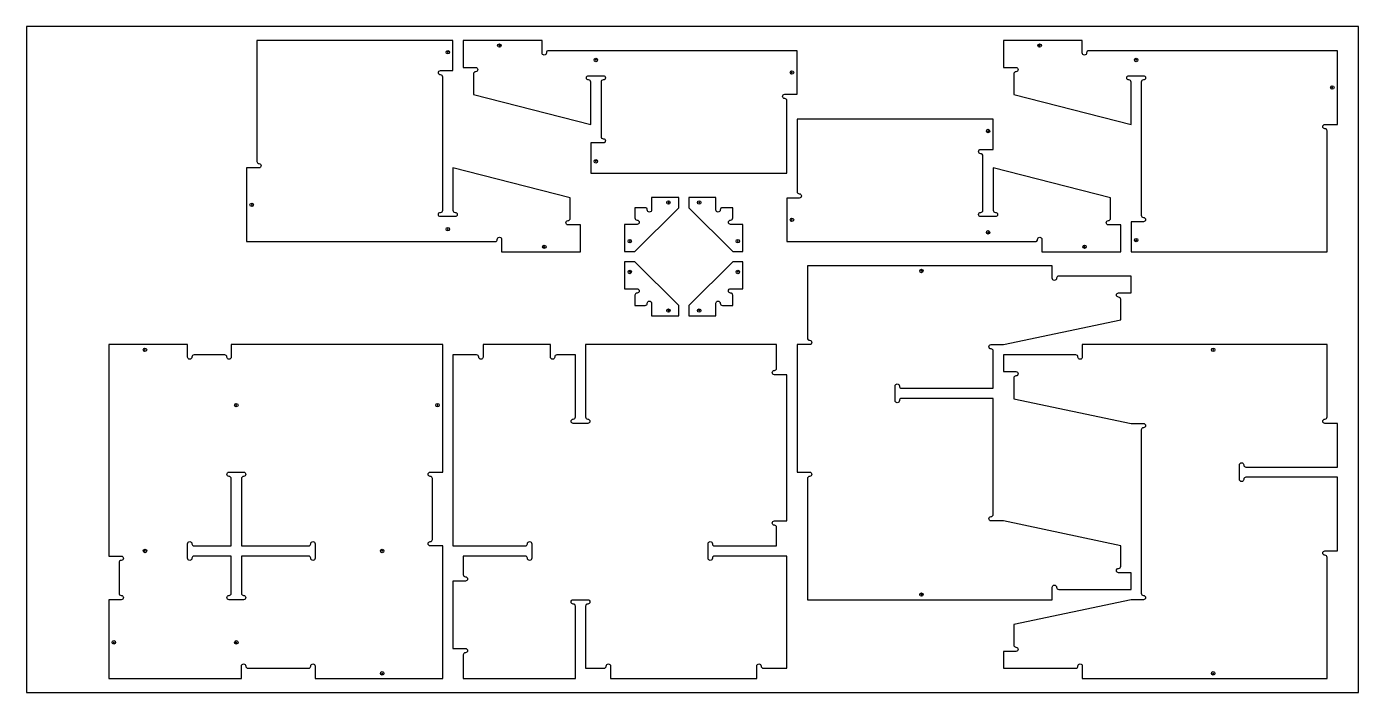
# Model space of a CAD drawing. Header units: inches. Extents: x 0 to 96, y 0 to 48.
import ezdxf

# ---------------------------------------------------------------- set-up
doc = ezdxf.new("R2010")
doc.units = ezdxf.units.IN
doc.header["$MEASUREMENT"] = 0
for name, color, linetype in [('000_NOTES', 6, 'Continuous'), ('CUT_HOLE', 1, 'Continuous'), ('CUT_THRU', 7, 'Continuous')]:
    doc.layers.add(name, color=color, linetype=linetype)
doc.layers.get('0').off()

# ---------------------------------------------------------------- blocks, each defined once
blk = doc.blocks.new('FASTENER')
blk.add_circle((0, 0), 0.125)
blk.add_point((0, 0))

msp = doc.modelspace()

# ---------------------------------------------------------------- linework, layer by layer
at = {"layer": '000_NOTES'}
msp.add_lwpolyline([(0, 0), (96, 0), (96, 48), (0, 48)], close=True, dxfattribs=at)
at = {"layer": 'CUT_HOLE'}
msp.add_lwpolyline([(20.797, 10.72), (20.797, 9.668, -1), (20.485, 9.668, 0.414214), (20.33, 9.824), (15.485, 9.824), (15.485, 7.15, 0.414214), (15.64, 6.994, -1), (15.64, 6.682), (14.589, 6.682, -1), (14.589, 6.994, 0.414214), (14.745, 7.15), (14.745, 9.824), (12.07, 9.824, 0.414214), (11.914, 9.668, -1), (11.603, 9.668), (11.603, 10.72, -1), (11.914, 10.72, 0.414214), (12.07, 10.564), (14.745, 10.564), (14.745, 15.409, 0.414214), (14.589, 15.565, -1), (14.589, 15.877), (15.64, 15.877, -1), (15.64, 15.565, 0.414214), (15.485, 15.409), (15.485, 10.564), (20.33, 10.564, 0.414214), (20.485, 10.72, -1), (20.797, 10.72)], format="xyb", close=True, dxfattribs=at)
at = {"layer": 'CUT_THRU'}
for points in [[(16.595, 47.005), (16.595, 38.278, 0.414214), (16.75, 38.122, -1), (16.75, 37.81), (15.855, 37.81), (15.855, 32.498), (33.776, 32.498, 0.414214), (33.931, 32.654, -1), (34.243, 32.654), (34.243, 31.758), (39.925, 31.758), (39.925, 33.707), (39.03, 33.707, -1), (39.03, 34.018, 0.414219), (39.185, 34.174), (39.185, 35.653), (30.731, 37.81), (30.731, 34.766, 0.414214), (30.887, 34.61, -1), (30.887, 34.299), (29.835, 34.299, -1), (29.835, 34.61, 0.414214), (29.991, 34.766), (29.991, 44.367, 0.414214), (29.835, 44.523, -1), (29.835, 44.834), (30.731, 44.834), (30.731, 47.005), (16.595, 47.005)], [(37.621, 46.265, 0.414214), (37.465, 46.109, -1), (37.153, 46.109), (37.153, 47.005), (31.471, 47.005), (31.471, 45.056), (32.367, 45.056, -1), (32.367, 44.745, 0.414218), (32.211, 44.589), (32.211, 43.11), (40.665, 40.952), (40.665, 43.997, 0.414214), (40.51, 44.153, -1), (40.51, 44.464), (41.561, 44.464, -1), (41.561, 44.153, 0.414214), (41.405, 43.997), (41.405, 40.078, 0.414214), (41.561, 39.922, -1), (41.561, 39.611), (40.665, 39.611), (40.665, 37.44), (54.802, 37.44), (54.802, 42.655, 0.414214), (54.646, 42.811, -1), (54.646, 43.123), (55.542, 43.123), (55.542, 46.265), (37.621, 46.265, 0.414214)], [(76.568, 46.265, 0.414214), (76.412, 46.109, -1), (76.101, 46.109), (76.101, 47.005), (70.418, 47.005), (70.418, 45.056), (71.314, 45.056, -1), (71.314, 44.745, 0.414219), (71.158, 44.589), (71.158, 43.11), (79.613, 40.952), (79.613, 43.997, 0.414214), (79.457, 44.153, -1), (79.457, 44.464), (80.508, 44.464, -1), (80.508, 44.153, 0.414214), (80.353, 43.997), (80.353, 34.396, 0.414214), (80.508, 34.24, -1), (80.508, 33.929), (79.613, 33.929), (79.613, 31.758), (93.749, 31.758), (93.749, 40.485, 0.414214), (93.593, 40.641, -1), (93.593, 40.952), (94.489, 40.952), (94.489, 46.265), (76.568, 46.265, 0.414214)], [(55.542, 41.322), (55.542, 36.107, 0.414214), (55.698, 35.952, -1), (55.698, 35.64), (54.802, 35.64), (54.802, 32.498), (72.723, 32.498, 0.414214), (72.879, 32.654, -1), (73.19, 32.654), (73.19, 31.758), (78.873, 31.758), (78.873, 33.707), (77.977, 33.707, -1), (77.977, 34.018, 0.414218), (78.133, 34.174), (78.133, 35.653), (69.678, 37.81), (69.678, 34.766, 0.414214), (69.834, 34.61, -1), (69.834, 34.299), (68.783, 34.299, -1), (68.783, 34.61, 0.414214), (68.938, 34.766), (68.938, 38.684, 0.414214), (68.783, 38.84, -1), (68.783, 39.152), (69.678, 39.152), (69.678, 41.322), (55.542, 41.322)], [(43.848, 34.946), (43.848, 34.205, 0.414214), (44.004, 34.049, -1), (44.004, 33.737), (43.108, 33.737), (43.108, 31.791), (43.848, 31.791), (47.003, 34.946), (47.003, 35.686), (45.055, 35.686), (45.055, 34.79, -1), (44.744, 34.79, 0.414214), (44.588, 34.946), (43.848, 34.946)], [(50.742, 34.05, 0.414214), (50.897, 34.206), (50.897, 34.946), (50.156, 34.946, 0.414214), (50.001, 34.79, -1), (49.689, 34.79), (49.689, 35.686), (47.743, 35.686), (47.743, 34.946), (50.897, 31.791), (51.637, 31.791), (51.637, 33.738), (50.742, 33.738, -1), (50.742, 34.05, 0.414214)], [(43.848, 31.051), (43.108, 31.051), (43.108, 29.104), (44.004, 29.104, -1), (44.004, 28.792, 0.414214), (43.848, 28.636), (43.848, 27.896), (44.588, 27.896, 0.414214), (44.744, 28.052, -1), (45.055, 28.052), (45.055, 27.156), (47.003, 27.156), (47.003, 27.896), (43.848, 31.051)], [(47.743, 27.896), (47.743, 27.156), (49.69, 27.156), (49.69, 28.052, -1), (50.002, 28.052, 0.414214), (50.157, 27.896), (50.897, 27.896), (50.897, 28.637, 0.414214), (50.742, 28.793, -1), (50.742, 29.105), (50.897, 29.105), (51.637, 29.104), (51.637, 31.051), (50.897, 31.051), (47.743, 27.896)], [(56.282, 30.753), (56.282, 25.538, 0.414214), (56.438, 25.382, -1), (56.438, 25.071), (55.542, 25.071), (55.542, 15.877), (56.438, 15.877, -1), (56.438, 15.565, 0.414214), (56.282, 15.409), (56.282, 6.682), (73.93, 6.682), (73.93, 7.578, -1), (74.242, 7.578, 0.414214), (74.398, 7.422), (79.613, 7.422), (79.613, 8.63), (78.717, 8.63, -1), (78.717, 8.941, 0.414218), (78.873, 9.097), (78.873, 10.577), (70.418, 12.365), (69.523, 12.365, -1), (69.523, 12.676, 0.414214), (69.678, 12.832), (69.678, 21.189), (63.068, 21.189, 0.414214), (62.912, 21.033, -1), (62.6, 21.033), (62.6, 22.085, -1), (62.912, 22.085, 0.414214), (63.068, 21.929), (69.678, 21.929), (69.678, 24.603, 0.414214), (69.523, 24.759, -1), (69.523, 25.071), (70.418, 25.071), (78.873, 26.858), (78.873, 28.338, 0.414214), (78.717, 28.494, -1), (78.717, 28.806), (79.613, 28.806), (79.613, 30.013), (74.398, 30.013, 0.414214), (74.242, 29.857, -1), (73.93, 29.857), (73.93, 30.753), (56.282, 30.753)], [(14.745, 25.071), (14.745, 24.175, -1), (14.433, 24.175, 0.414214), (14.277, 24.331), (12.07, 24.331, 0.414214), (11.914, 24.175, -1), (11.603, 24.175), (11.603, 25.071), (5.92, 25.071), (5.92, 9.824), (6.816, 9.824, -1), (6.816, 9.513, 0.414214), (6.66, 9.357), (6.66, 7.15, 0.414214), (6.816, 6.994, -1), (6.816, 6.682), (5.92, 6.682), (5.92, 1), (15.485, 1), (15.485, 1.896, -1), (15.796, 1.896, 0.414214), (15.952, 1.74), (20.33, 1.74, 0.414214), (20.485, 1.896, -1), (20.797, 1.896), (20.797, 1), (29.991, 1), (29.991, 10.564), (29.095, 10.564, -1), (29.095, 10.876, 0.414219), (29.251, 11.032), (29.251, 15.409, 0.414208), (29.095, 15.565, -1), (29.095, 15.877), (29.991, 15.877), (29.991, 25.071), (14.745, 25.071)], [(54.802, 12.365), (54.802, 22.9), (53.906, 22.9, -1), (53.906, 23.212, 0.414214), (54.062, 23.368), (54.062, 25.071), (40.295, 25.071), (40.295, 19.856, 0.414214), (40.451, 19.7, -1), (40.451, 19.388), (39.4, 19.388, -1), (39.4, 19.7, 0.414214), (39.555, 19.856), (39.555, 24.331), (38.222, 24.331, 0.414214), (38.066, 24.175, -1), (37.755, 24.175), (37.755, 25.071), (32.902, 25.071), (32.902, 24.175, -1), (32.59, 24.175, 0.414214), (32.434, 24.331), (30.731, 24.331), (30.731, 10.564), (35.946, 10.564, 0.414214), (36.102, 10.72, -1), (36.413, 10.72), (36.413, 9.668, -1), (36.102, 9.668, 0.414214), (35.946, 9.824), (31.471, 9.824), (31.471, 8.491, 0.414214), (31.627, 8.335, -1), (31.627, 8.024), (30.731, 8.024), (30.731, 3.17), (31.627, 3.17, -1), (31.627, 2.859, 0.414214), (31.471, 2.703), (31.471, 1), (39.555, 1), (39.555, 6.215, 0.414214), (39.4, 6.371, -1), (39.4, 6.682), (40.451, 6.682, -1), (40.451, 6.371, 0.414214), (40.295, 6.215), (40.295, 1.74), (41.628, 1.74, 0.414214), (41.784, 1.896, -1), (42.096, 1.896), (42.096, 1), (52.631, 1), (52.631, 1.896, -1), (52.943, 1.896, 0.414214), (53.099, 1.74), (54.802, 1.74), (54.802, 9.824), (49.587, 9.824, 0.414214), (49.431, 9.668, -1), (49.12, 9.668), (49.12, 10.72, -1), (49.431, 10.72, 0.414214), (49.587, 10.564), (54.062, 10.564), (54.062, 11.897, 0.414208), (53.906, 12.053, -1), (53.906, 12.365)], [(76.101, 25.071), (76.101, 24.175, -1), (75.789, 24.175, 0.414214), (75.633, 24.331), (70.418, 24.331), (70.418, 23.123), (71.314, 23.123, -1), (71.314, 22.812, 0.414218), (71.158, 22.656), (71.158, 21.176), (79.613, 19.388), (80.508, 19.388, -1), (80.508, 19.077, 0.414214), (80.353, 18.921), (80.353, 7.15, 0.414214), (80.508, 6.994, -1), (80.508, 6.682), (79.613, 6.682), (71.158, 4.895), (71.158, 3.415, 0.414209), (71.314, 3.259, -1), (71.314, 2.947), (70.418, 2.947), (70.418, 1.74), (75.633, 1.74, 0.414214), (75.789, 1.896, -1), (76.101, 1.896), (76.101, 1), (93.749, 1), (93.749, 9.727, 0.414214), (93.593, 9.883, -1), (93.593, 10.194), (94.489, 10.194), (94.489, 15.507), (87.898, 15.507, 0.414214), (87.742, 15.351, -1), (87.431, 15.351), (87.431, 16.402, -1), (87.742, 16.402, 0.414214), (87.898, 16.247), (94.489, 16.247), (94.489, 19.388), (93.593, 19.388, -1), (93.593, 19.7, 0.414214), (93.749, 19.856), (93.749, 25.071), (76.101, 25.071)]]:
    msp.add_lwpolyline(points, format="xyb", close=True, dxfattribs=at)

# ---------------------------------------------------------------- block references
at = {"layer": 'CUT_HOLE', "rotation": 90}
for p in [(30.361, 46.153), (34.079, 46.635), (73.026, 46.635), (41.035, 45.598), (79.983, 45.598), (55.172, 44.694), (94.119, 43.608), (69.308, 40.471), (41.035, 38.292), (16.225, 35.154), (46.263, 35.316), (48.482, 35.316), (55.172, 34.069), (30.361, 33.398), (43.478, 32.531), (51.267, 32.531), (69.308, 33.165), (79.983, 32.61), (37.318, 32.128), (76.265, 32.128), (43.478, 30.311), (51.267, 30.312), (64.502, 30.383), (46.263, 27.526), (48.483, 27.526), (8.528, 24.701), (85.529, 24.701), (15.115, 20.707), (29.621, 20.707), (8.528, 10.194), (25.628, 10.194), (64.502, 7.052), (6.29, 3.607), (15.115, 3.607), (25.628, 1.37), (85.529, 1.37)]:
    msp.add_blockref('FASTENER', p, dxfattribs=at)

doc.saveas('drawing.dxf')
